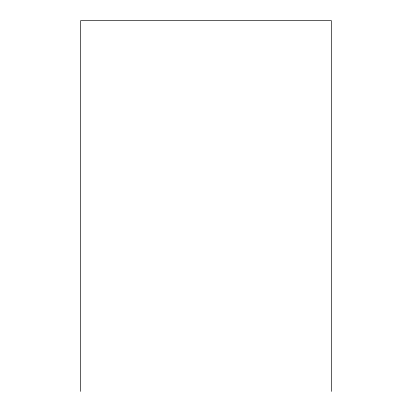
<?xml version="1.0" encoding="UTF-8"?>
<svg xmlns="http://www.w3.org/2000/svg" width="412" height="412" viewBox="0 0 412 412"><rect width="100%" height="100%" fill="white"/><g stroke="black" fill="none" stroke-linecap="round" stroke-linejoin="round"><path stroke-width="0.62" d="M331.341 391.4L331.341 20.6L80.659 20.6L80.659 391.4"/></g></svg>
